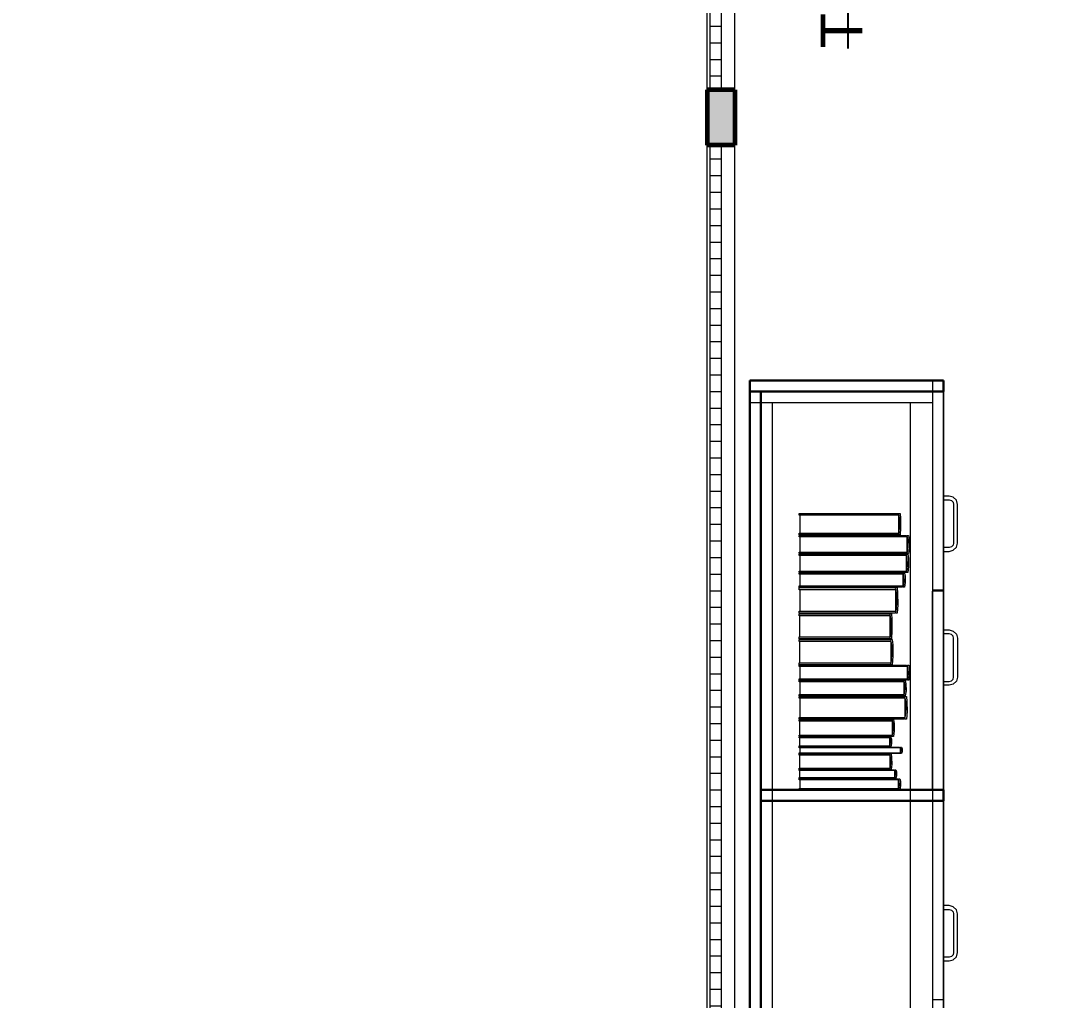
# Model space of a CAD drawing. Header units: inches. Extents: x -19 to 5698, y -728 to 92.
# Drawn here: x 301.754 to 303.631, y 8.08 to 9.85 of the extents above; entities that cross this region are included whole.
import ezdxf

# ---------------------------------------------------------------- set-up
doc = ezdxf.new("R2010")
doc.units = ezdxf.units.IN
doc.header["$MEASUREMENT"] = 0
doc.set_wipeout_variables(frame=1)
doc.linetypes.add('Wipeout_Contour', pattern=[1, 0, -1])
doc.layers.get('0').update_dxf_attribs({"color": 61})
for name, color, linetype in [('02 _ ARQ _ ZON _ Espacio.3D', 7, 'Continuous'), ('Acabado - Muros', 7, 'Continuous'), ('Interior - Mobiliario', 7, 'Continuous'), ('Notas - Etiquetas', 7, 'Continuous')]:
    doc.layers.add(name, color=color, linetype=linetype)
doc.styles.add('Estilo_Generado_4', font='swisse.ttf')
doc.dimstyles.new('Estilo_Generado__8', dxfattribs={"dimtxt": 0.18, "dimasz": 0.0912, "dimexe": 0.18, "dimexo": 0.0625, "dimgap": 0, "dimtad": 0, "dimtih": 1, "dimtoh": 1, "dimdec": 4, "dimzin": 0, "dimdsep": 46, "dimcen": 0.09, "dimadec": 0, "dimazin": 0, "dimtfac": 1, "dimtdec": 4, "dimtmove": 0, "dimatfit": 3, "dimldrblk": 'ARROWHEAD_5', "dimfxl": 1, "dimtolj": 1, "dimtzin": 0, "dimarcsym": 0})
pattern_1 = [(0, (277.50006, 1e-08), (0, 0.03), [])]

# ---------------------------------------------------------------- blocks, each defined once
blk = doc.blocks.new('ARROWHEAD_5')
at = {"linetype": 'Continuous', "lineweight": 0}
blk.add_hatch(color=0, dxfattribs=at).paths.add_polyline_path([(-1, 0.2679), (0, 0), (-1, -0.2679)])
at = {"color": 0, "linetype": 'Continuous', "lineweight": 0}
blk.add_line((0, 0), (-1, 0), dxfattribs=at)

msp = doc.modelspace()

# ---------------------------------------------------------------- linework, layer by layer
at = {"layer": '02 _ ARQ _ ZON _ Espacio.3D', "color": 254, "linetype": 'Continuous', "lineweight": 0, "flags": 128}
msp.add_lwpolyline([(285.82, 11.584, 1.006545), (290.9535, 6.4505), (297.3949, 6.4505), (297.3958, 7.7), (297.6258, 7.7), (297.6258, 6.4505), (302.4195, 6.4505), (302.4195, 7.7), (302.995, 7.7), (302.995, 17.35), (301.67, 17.35), (301.67, 16.9001), (301.07, 16.9), (301.07, 16.2999), (300.57, 16.2998), (300.5701, 17.35), (297.5201, 17.35), (297.5201, 26.5963), (285.82, 26.5963), (285.82, 22.7663), (287.07, 22.7663), (287.07, 22.4977), (285.82, 22.4977)], format="xyb", close=True, dxfattribs=at)
msp.add_lwpolyline([(308.07, 16.5), (307.57, 16.5), (307.57, 17.35), (303.045, 17.35), (303.044, 7.7), (306.9526, 7.7), (306.9514, 7.3505), (307.57, 7.3505), (307.57, 8.1), (308.07, 8.1)], dxfattribs=at)
at = {"layer": 'Interior - Mobiliario', "color": 175, "linetype": 'Continuous', "lineweight": 13}
for p, q in [((303.0918, 9.18), (303.4018, 9.18)), ((303.0918, 7.72), (303.0918, 9.18)), ((303.4018, 9.18), (303.4018, 7.72)), ((303.1118, 9.16), (303.3618, 9.16)), ((303.3618, 9.16), (303.4018, 9.16)), ((303.4318, 8.991), (303.4218, 8.991)), ((303.4218, 8.991), (303.4218, 8.984)), ((303.4393, 8.989), (303.4318, 8.991)), ((303.4448, 8.9835), (303.4393, 8.989)), ((303.4218, 8.984), (303.4318, 8.984)), ((303.4318, 8.984), (303.4358, 8.9829)), ((303.4358, 8.9829), (303.4388, 8.98)), ((303.4388, 8.98), (303.4398, 8.976)), ((303.4398, 8.976), (303.4398, 8.906)), ((303.4468, 8.976), (303.4448, 8.9835)), ((303.4468, 8.906), (303.4468, 8.976)), ((303.1605, 8.9566), (303.1605, 8.9597)), ((303.1605, 8.9597), (303.339, 8.9597)), ((303.3412, 8.9566), (303.1605, 8.9566)), ((303.1623, 8.924), (303.1623, 8.9566)), ((303.339, 8.9597), (303.3392, 8.9595)), ((303.3392, 8.9595), (303.3394, 8.9593)), ((303.3394, 8.9593), (303.3397, 8.9591)), ((303.3397, 8.9591), (303.3399, 8.9591)), ((303.3399, 8.9591), (303.3402, 8.9591)), ((303.3402, 8.9591), (303.3404, 8.9592)), ((303.3403, 8.9566), (303.3403, 8.924)), ((303.3404, 8.9592), (303.3407, 8.9593)), ((303.3407, 8.9593), (303.3409, 8.9596)), ((303.3409, 8.9596), (303.341, 8.9597)), ((303.341, 8.9597), (303.343, 8.9597)), ((303.342, 8.9508), (303.3412, 8.9566)), ((303.343, 8.9597), (303.344, 8.9512)), ((303.344, 8.9512), (303.3442, 8.9338)), ((303.3417, 8.9269), (303.3425, 8.9388)), ((303.3425, 8.9388), (303.342, 8.9508)), ((303.3442, 8.9338), (303.343, 8.9209)), ((303.1605, 8.9209), (303.1605, 8.924)), ((303.1605, 8.924), (303.3412, 8.924)), ((303.339, 8.9209), (303.1605, 8.9209)), ((303.1605, 8.9172), (303.1605, 8.9199)), ((303.1605, 8.9199), (303.3542, 8.9199)), ((303.3566, 8.9172), (303.1605, 8.9172)), ((303.1625, 8.8896), (303.1625, 8.9172)), ((303.3391, 8.921), (303.339, 8.9209)), ((303.3393, 8.9212), (303.3391, 8.921)), ((303.3396, 8.9214), (303.3393, 8.9212)), ((303.3399, 8.9215), (303.3396, 8.9214)), ((303.3401, 8.9215), (303.3399, 8.9215)), ((303.3404, 8.9214), (303.3401, 8.9215)), ((303.3406, 8.9213), (303.3404, 8.9214)), ((303.3409, 8.9211), (303.3406, 8.9213)), ((303.341, 8.9209), (303.3409, 8.9211)), ((303.343, 8.9209), (303.341, 8.9209)), ((303.3412, 8.924), (303.3417, 8.9269)), ((303.3542, 8.9199), (303.3544, 8.9197)), ((303.3544, 8.9197), (303.3547, 8.9195)), ((303.3547, 8.9195), (303.3549, 8.9194)), ((303.3549, 8.9194), (303.3552, 8.9193)), ((303.3552, 8.9193), (303.3555, 8.9193)), ((303.3555, 8.9193), (303.3558, 8.9194)), ((303.3556, 8.9172), (303.3556, 8.8896)), ((303.3558, 8.9194), (303.3561, 8.9195)), ((303.3561, 8.9195), (303.3563, 8.9197)), ((303.3563, 8.9197), (303.3564, 8.9199)), ((303.3564, 8.9199), (303.3586, 8.9199)), ((303.3575, 8.9123), (303.3566, 8.9172)), ((303.3586, 8.9199), (303.3597, 8.9126)), ((303.3572, 8.8921), (303.358, 8.9022)), ((303.358, 8.9022), (303.3575, 8.9123)), ((303.3599, 8.8979), (303.3586, 8.887)), ((303.3597, 8.9126), (303.3599, 8.8979)), ((303.4318, 8.898), (303.4218, 8.898)), ((303.4218, 8.898), (303.4218, 8.891)), ((303.4358, 8.8991), (303.4318, 8.898)), ((303.4388, 8.902), (303.4358, 8.8991)), ((303.4398, 8.906), (303.4388, 8.902)), ((303.4393, 8.893), (303.4448, 8.8985)), ((303.4448, 8.8985), (303.4468, 8.906)), ((303.1605, 8.887), (303.1605, 8.8896)), ((303.1605, 8.8896), (303.3566, 8.8896)), ((303.3542, 8.887), (303.1605, 8.887)), ((303.1605, 8.8833), (303.1605, 8.886)), ((303.1605, 8.886), (303.353, 8.886)), ((303.3553, 8.8833), (303.1605, 8.8833)), ((303.1625, 8.8553), (303.1625, 8.8833)), ((303.353, 8.886), (303.3531, 8.8858)), ((303.3531, 8.8858), (303.3534, 8.8856)), ((303.3534, 8.8856), (303.3537, 8.8855)), ((303.3537, 8.8855), (303.3539, 8.8854)), ((303.3539, 8.8854), (303.3542, 8.8854)), ((303.3544, 8.8871), (303.3542, 8.887)), ((303.3542, 8.8854), (303.3545, 8.8855)), ((303.3543, 8.8833), (303.3543, 8.8553)), ((303.3546, 8.8873), (303.3544, 8.8871)), ((303.3545, 8.8855), (303.3548, 8.8857)), ((303.3549, 8.8875), (303.3546, 8.8873)), ((303.3548, 8.8857), (303.355, 8.8859)), ((303.3552, 8.8875), (303.3549, 8.8875)), ((303.355, 8.8859), (303.3551, 8.886)), ((303.3551, 8.886), (303.3573, 8.886)), ((303.3555, 8.8875), (303.3552, 8.8875)), ((303.3562, 8.8783), (303.3553, 8.8833)), ((303.3557, 8.8875), (303.3555, 8.8875)), ((303.356, 8.8873), (303.3557, 8.8875)), ((303.3563, 8.8872), (303.356, 8.8873)), ((303.3567, 8.868), (303.3562, 8.8783)), ((303.3564, 8.887), (303.3563, 8.8872)), ((303.3586, 8.887), (303.3564, 8.887)), ((303.3566, 8.8896), (303.3572, 8.8921)), ((303.3573, 8.886), (303.3584, 8.8787)), ((303.3584, 8.8787), (303.3586, 8.8637)), ((303.4218, 8.891), (303.4318, 8.891)), ((303.4318, 8.891), (303.4393, 8.893)), ((303.3553, 8.8553), (303.3559, 8.8578)), ((303.3559, 8.8578), (303.3567, 8.868)), ((303.3586, 8.8637), (303.3573, 8.8526)), ((303.1605, 8.8526), (303.1605, 8.8553)), ((303.1605, 8.8553), (303.3553, 8.8553)), ((303.353, 8.8526), (303.1605, 8.8526)), ((303.1605, 8.8496), (303.1605, 8.8516)), ((303.1605, 8.8516), (303.3471, 8.8516)), ((303.3493, 8.8496), (303.1605, 8.8496)), ((303.1624, 8.8285), (303.1624, 8.8496)), ((303.3471, 8.8516), (303.3472, 8.8515)), ((303.3472, 8.8515), (303.3475, 8.8513)), ((303.3475, 8.8513), (303.3477, 8.8512)), ((303.3477, 8.8512), (303.348, 8.8512)), ((303.348, 8.8512), (303.3483, 8.8512)), ((303.3483, 8.8512), (303.3486, 8.8512)), ((303.3484, 8.8496), (303.3484, 8.8285)), ((303.3486, 8.8512), (303.3488, 8.8513)), ((303.3488, 8.8513), (303.3491, 8.8515)), ((303.3491, 8.8515), (303.3492, 8.8516)), ((303.3492, 8.8516), (303.3512, 8.8516)), ((303.3502, 8.8458), (303.3493, 8.8496)), ((303.3507, 8.8381), (303.3502, 8.8458)), ((303.3512, 8.8516), (303.3523, 8.8461)), ((303.3523, 8.8461), (303.3525, 8.8349)), ((303.3531, 8.8527), (303.353, 8.8526)), ((303.3533, 8.8529), (303.3531, 8.8527)), ((303.3536, 8.8531), (303.3533, 8.8529)), ((303.3539, 8.8531), (303.3536, 8.8531)), ((303.3542, 8.8531), (303.3539, 8.8531)), ((303.3545, 8.8531), (303.3542, 8.8531)), ((303.3547, 8.853), (303.3545, 8.8531)), ((303.355, 8.8528), (303.3547, 8.853)), ((303.3551, 8.8526), (303.355, 8.8528)), ((303.3573, 8.8526), (303.3551, 8.8526)), ((303.1605, 8.8265), (303.1605, 8.8285)), ((303.1605, 8.8285), (303.3493, 8.8285)), ((303.3471, 8.8265), (303.1605, 8.8265)), ((303.1605, 8.8218), (303.1605, 8.8255)), ((303.1605, 8.8255), (303.3338, 8.8255)), ((303.3359, 8.8218), (303.1605, 8.8218)), ((303.1623, 8.7829), (303.1623, 8.8218)), ((303.3338, 8.8255), (303.3339, 8.8253)), ((303.3339, 8.8253), (303.3342, 8.825)), ((303.3342, 8.825), (303.3344, 8.8248)), ((303.3344, 8.8248), (303.3347, 8.8248)), ((303.3347, 8.8248), (303.3349, 8.8248)), ((303.3349, 8.8248), (303.3352, 8.8249)), ((303.335, 8.8218), (303.335, 8.7829)), ((303.3352, 8.8249), (303.3354, 8.8251)), ((303.3354, 8.8251), (303.3357, 8.8254)), ((303.3357, 8.8254), (303.3358, 8.8255)), ((303.3358, 8.8255), (303.3377, 8.8255)), ((303.3367, 8.8149), (303.3359, 8.8218)), ((303.3377, 8.8255), (303.3386, 8.8154)), ((303.3472, 8.8266), (303.3471, 8.8265)), ((303.3474, 8.8268), (303.3472, 8.8266)), ((303.3477, 8.8269), (303.3474, 8.8268)), ((303.3479, 8.8269), (303.3477, 8.8269)), ((303.3482, 8.8269), (303.3479, 8.8269)), ((303.3485, 8.8269), (303.3482, 8.8269)), ((303.3488, 8.8268), (303.3485, 8.8269)), ((303.349, 8.8267), (303.3488, 8.8268)), ((303.3492, 8.8265), (303.349, 8.8267)), ((303.3512, 8.8265), (303.3492, 8.8265)), ((303.3493, 8.8285), (303.3499, 8.8304)), ((303.3499, 8.8304), (303.3507, 8.8381)), ((303.3525, 8.8349), (303.3512, 8.8265)), ((303.4218, 8.821), (303.4018, 8.821)), ((303.3372, 8.8006), (303.3367, 8.8149)), ((303.3386, 8.8154), (303.3389, 8.7947)), ((303.4218, 8.819), (303.4018, 8.819)), ((303.1605, 8.7792), (303.1605, 8.7829)), ((303.1605, 8.7829), (303.3359, 8.7829)), ((303.3359, 8.7829), (303.3364, 8.7864)), ((303.3364, 8.7864), (303.3372, 8.8006)), ((303.3389, 8.7947), (303.3377, 8.7792)), ((303.3338, 8.7792), (303.1605, 8.7792)), ((303.1605, 8.7746), (303.1605, 8.7782)), ((303.1605, 8.7782), (303.3237, 8.7782)), ((303.3257, 8.7746), (303.1605, 8.7746)), ((303.1622, 8.7366), (303.1622, 8.7746)), ((303.3237, 8.7782), (303.3239, 8.778)), ((303.3239, 8.778), (303.3241, 8.7777)), ((303.3241, 8.7777), (303.3243, 8.7775)), ((303.3243, 8.7775), (303.3246, 8.7775)), ((303.3246, 8.7775), (303.3248, 8.7775)), ((303.3248, 8.7775), (303.3251, 8.7776)), ((303.3249, 8.7746), (303.3249, 8.7366)), ((303.3251, 8.7776), (303.3253, 8.7778)), ((303.3253, 8.7778), (303.3255, 8.778)), ((303.3255, 8.778), (303.3256, 8.7782)), ((303.3256, 8.7782), (303.3274, 8.7782)), ((303.3265, 8.7678), (303.3257, 8.7746)), ((303.3269, 8.7539), (303.3265, 8.7678)), ((303.3274, 8.7782), (303.3283, 8.7683)), ((303.3283, 8.7683), (303.3285, 8.748)), ((303.3339, 8.7794), (303.3338, 8.7792)), ((303.3341, 8.7797), (303.3339, 8.7794)), ((303.3344, 8.7799), (303.3341, 8.7797)), ((303.3346, 8.78), (303.3344, 8.7799)), ((303.3349, 8.78), (303.3346, 8.78)), ((303.3351, 8.7799), (303.3349, 8.78)), ((303.3354, 8.7797), (303.3351, 8.7799)), ((303.3356, 8.7795), (303.3354, 8.7797)), ((303.3358, 8.7792), (303.3356, 8.7795)), ((303.3377, 8.7792), (303.3358, 8.7792)), ((303.3262, 8.74), (303.3269, 8.7539)), ((303.3285, 8.748), (303.3274, 8.7329)), ((303.4218, 8.749), (303.4318, 8.749)), ((303.4218, 8.742), (303.4218, 8.749)), ((303.4318, 8.749), (303.4393, 8.747)), ((303.4393, 8.747), (303.4448, 8.7415)), ((303.1605, 8.7329), (303.1605, 8.7366)), ((303.1605, 8.7366), (303.3257, 8.7366)), ((303.3237, 8.7329), (303.1605, 8.7329)), ((303.1605, 8.7283), (303.1605, 8.7319)), ((303.1605, 8.7319), (303.3253, 8.7319)), ((303.3273, 8.7283), (303.1605, 8.7283)), ((303.1622, 8.6899), (303.1622, 8.7283)), ((303.3238, 8.7331), (303.3237, 8.7329)), ((303.324, 8.7334), (303.3238, 8.7331)), ((303.3243, 8.7336), (303.324, 8.7334)), ((303.3245, 8.7337), (303.3243, 8.7336)), ((303.3248, 8.7337), (303.3245, 8.7337)), ((303.325, 8.7336), (303.3248, 8.7337)), ((303.3252, 8.7334), (303.325, 8.7336)), ((303.3255, 8.7332), (303.3252, 8.7334)), ((303.3253, 8.7319), (303.3254, 8.7317)), ((303.3254, 8.7317), (303.3256, 8.7314)), ((303.3256, 8.7329), (303.3255, 8.7332)), ((303.3274, 8.7329), (303.3256, 8.7329)), ((303.3256, 8.7314), (303.3259, 8.7313)), ((303.3257, 8.7366), (303.3262, 8.74)), ((303.3259, 8.7313), (303.3261, 8.7312)), ((303.3261, 8.7312), (303.3264, 8.7312)), ((303.3264, 8.7312), (303.3266, 8.7313)), ((303.3264, 8.7283), (303.3264, 8.6899)), ((303.3266, 8.7313), (303.3268, 8.7315)), ((303.3268, 8.7315), (303.3271, 8.7318)), ((303.3271, 8.7318), (303.3271, 8.7319)), ((303.3271, 8.7319), (303.329, 8.7319)), ((303.3281, 8.7214), (303.3273, 8.7283)), ((303.329, 8.7319), (303.3299, 8.7219)), ((303.4318, 8.742), (303.4218, 8.742)), ((303.4358, 8.7409), (303.4318, 8.742)), ((303.4388, 8.738), (303.4358, 8.7409)), ((303.4398, 8.734), (303.4388, 8.738)), ((303.4398, 8.664), (303.4398, 8.734)), ((303.4448, 8.7415), (303.4468, 8.734)), ((303.4468, 8.734), (303.4468, 8.664)), ((303.3278, 8.6933), (303.3285, 8.7074)), ((303.3285, 8.7074), (303.3281, 8.7214)), ((303.3299, 8.7219), (303.3301, 8.7015)), ((303.1605, 8.6862), (303.1605, 8.6899)), ((303.1605, 8.6899), (303.3273, 8.6899)), ((303.3273, 8.6899), (303.3278, 8.6933)), ((303.3301, 8.7015), (303.329, 8.6862)), ((303.3253, 8.6862), (303.1605, 8.6862)), ((303.1605, 8.6831), (303.1605, 8.6852)), ((303.1605, 8.6852), (303.3547, 8.6852)), ((303.3571, 8.6831), (303.1605, 8.6831)), ((303.1625, 8.6608), (303.1625, 8.6831)), ((303.3254, 8.6864), (303.3253, 8.6862)), ((303.3256, 8.6867), (303.3254, 8.6864)), ((303.3258, 8.6869), (303.3256, 8.6867)), ((303.3261, 8.687), (303.3258, 8.6869)), ((303.3263, 8.687), (303.3261, 8.687)), ((303.3266, 8.6869), (303.3263, 8.687)), ((303.3268, 8.6867), (303.3266, 8.6869)), ((303.327, 8.6865), (303.3268, 8.6867)), ((303.3271, 8.6862), (303.327, 8.6865)), ((303.329, 8.6862), (303.3271, 8.6862)), ((303.3547, 8.6852), (303.3549, 8.6851)), ((303.3549, 8.6851), (303.3551, 8.6849)), ((303.3551, 8.6849), (303.3554, 8.6848)), ((303.3554, 8.6848), (303.3557, 8.6848)), ((303.3557, 8.6848), (303.356, 8.6848)), ((303.356, 8.6848), (303.3563, 8.6848)), ((303.3561, 8.6831), (303.3561, 8.6608)), ((303.3563, 8.6848), (303.3565, 8.6849)), ((303.3565, 8.6849), (303.3568, 8.6851)), ((303.3568, 8.6851), (303.3569, 8.6852)), ((303.3569, 8.6852), (303.3591, 8.6852)), ((303.358, 8.6791), (303.3571, 8.6831)), ((303.3577, 8.6628), (303.3585, 8.6709)), ((303.3585, 8.6709), (303.358, 8.6791)), ((303.3591, 8.6852), (303.3601, 8.6794)), ((303.3601, 8.6794), (303.3604, 8.6675)), ((303.1605, 8.6586), (303.1605, 8.6608)), ((303.1605, 8.6608), (303.3571, 8.6608)), ((303.3547, 8.6586), (303.1605, 8.6586)), ((303.1605, 8.6554), (303.1605, 8.6576)), ((303.1605, 8.6576), (303.3484, 8.6576)), ((303.3507, 8.6554), (303.1605, 8.6554)), ((303.1624, 8.6322), (303.1624, 8.6554)), ((303.3484, 8.6576), (303.3486, 8.6575)), ((303.3486, 8.6575), (303.3488, 8.6573)), ((303.3488, 8.6573), (303.3491, 8.6572)), ((303.3491, 8.6572), (303.3494, 8.6572)), ((303.3494, 8.6572), (303.3497, 8.6572)), ((303.3497, 8.6572), (303.3499, 8.6572)), ((303.3498, 8.6554), (303.3498, 8.6322)), ((303.3499, 8.6572), (303.3502, 8.6574)), ((303.3502, 8.6574), (303.3504, 8.6575)), ((303.3504, 8.6575), (303.3506, 8.6576)), ((303.3506, 8.6576), (303.3526, 8.6576)), ((303.3516, 8.6513), (303.3507, 8.6554)), ((303.3521, 8.6428), (303.3516, 8.6513)), ((303.3526, 8.6576), (303.3537, 8.6516)), ((303.3537, 8.6516), (303.3539, 8.6392)), ((303.3548, 8.6587), (303.3547, 8.6586)), ((303.3551, 8.6589), (303.3548, 8.6587)), ((303.3553, 8.659), (303.3551, 8.6589)), ((303.3556, 8.6591), (303.3553, 8.659)), ((303.3559, 8.6591), (303.3556, 8.6591)), ((303.3562, 8.659), (303.3559, 8.6591)), ((303.3565, 8.6589), (303.3562, 8.659)), ((303.3567, 8.6588), (303.3565, 8.6589)), ((303.3569, 8.6586), (303.3567, 8.6588)), ((303.3591, 8.6586), (303.3569, 8.6586)), ((303.3571, 8.6608), (303.3577, 8.6628)), ((303.3604, 8.6675), (303.3591, 8.6586)), ((303.4218, 8.656), (303.4318, 8.656)), ((303.4218, 8.649), (303.4218, 8.656)), ((303.4318, 8.656), (303.4358, 8.6571)), ((303.4393, 8.651), (303.4318, 8.649)), ((303.4358, 8.6571), (303.4388, 8.66)), ((303.4388, 8.66), (303.4398, 8.664)), ((303.4448, 8.6565), (303.4393, 8.651)), ((303.4468, 8.664), (303.4448, 8.6565)), ((303.1605, 8.63), (303.1605, 8.6322)), ((303.1605, 8.6322), (303.3507, 8.6322)), ((303.3507, 8.6322), (303.3513, 8.6343)), ((303.3513, 8.6343), (303.3521, 8.6428)), ((303.3539, 8.6392), (303.3526, 8.63)), ((303.4318, 8.649), (303.4218, 8.649)), ((303.3484, 8.63), (303.1605, 8.63)), ((303.1605, 8.6257), (303.1605, 8.629)), ((303.1605, 8.629), (303.3502, 8.629)), ((303.3525, 8.6257), (303.1605, 8.6257)), ((303.1624, 8.5911), (303.1624, 8.6257)), ((303.3485, 8.6301), (303.3484, 8.63)), ((303.3488, 8.6302), (303.3485, 8.6301)), ((303.349, 8.6304), (303.3488, 8.6302)), ((303.3493, 8.6304), (303.349, 8.6304)), ((303.3496, 8.6304), (303.3493, 8.6304)), ((303.3499, 8.6304), (303.3496, 8.6304)), ((303.3501, 8.6303), (303.3499, 8.6304)), ((303.3504, 8.6301), (303.3501, 8.6303)), ((303.3502, 8.629), (303.3504, 8.6288)), ((303.3506, 8.63), (303.3504, 8.6301)), ((303.3504, 8.6288), (303.3506, 8.6285)), ((303.3526, 8.63), (303.3506, 8.63)), ((303.3506, 8.6285), (303.3509, 8.6284)), ((303.3509, 8.6284), (303.3512, 8.6283)), ((303.3512, 8.6283), (303.3515, 8.6283)), ((303.3515, 8.6283), (303.3518, 8.6284)), ((303.3516, 8.6257), (303.3516, 8.5911)), ((303.3518, 8.6284), (303.352, 8.6286)), ((303.352, 8.6286), (303.3523, 8.6288)), ((303.3523, 8.6288), (303.3524, 8.629)), ((303.3524, 8.629), (303.3545, 8.629)), ((303.3534, 8.6195), (303.3525, 8.6257)), ((303.3539, 8.6069), (303.3534, 8.6195)), ((303.3545, 8.629), (303.3555, 8.6199)), ((303.3555, 8.6199), (303.3558, 8.6016)), ((303.3531, 8.5942), (303.3539, 8.6069)), ((303.3558, 8.6016), (303.3545, 8.5878)), ((303.1605, 8.5878), (303.1605, 8.5911)), ((303.1605, 8.5911), (303.3525, 8.5911)), ((303.3502, 8.5878), (303.1605, 8.5878)), ((303.1605, 8.5844), (303.1605, 8.5868)), ((303.1605, 8.5868), (303.3276, 8.5868)), ((303.3297, 8.5844), (303.1605, 8.5844)), ((303.1622, 8.5588), (303.1622, 8.5844)), ((303.3276, 8.5868), (303.3278, 8.5867)), ((303.3278, 8.5867), (303.328, 8.5865)), ((303.328, 8.5865), (303.3282, 8.5864)), ((303.3282, 8.5864), (303.3285, 8.5863)), ((303.3285, 8.5863), (303.3287, 8.5863)), ((303.3287, 8.5863), (303.329, 8.5864)), ((303.3288, 8.5844), (303.3288, 8.5588)), ((303.329, 8.5864), (303.3292, 8.5865)), ((303.3292, 8.5865), (303.3294, 8.5867)), ((303.3294, 8.5867), (303.3295, 8.5868)), ((303.3295, 8.5868), (303.3314, 8.5868)), ((303.3305, 8.5798), (303.3297, 8.5844)), ((303.3309, 8.5704), (303.3305, 8.5798)), ((303.3314, 8.5868), (303.3323, 8.5801)), ((303.3323, 8.5801), (303.3325, 8.5665)), ((303.3503, 8.588), (303.3502, 8.5878)), ((303.3506, 8.5882), (303.3503, 8.588)), ((303.3508, 8.5884), (303.3506, 8.5882)), ((303.3511, 8.5885), (303.3508, 8.5884)), ((303.3514, 8.5885), (303.3511, 8.5885)), ((303.3517, 8.5884), (303.3514, 8.5885)), ((303.352, 8.5883), (303.3517, 8.5884)), ((303.3522, 8.5881), (303.352, 8.5883)), ((303.3524, 8.5878), (303.3522, 8.5881)), ((303.3545, 8.5878), (303.3524, 8.5878)), ((303.3525, 8.5911), (303.3531, 8.5942)), ((303.1605, 8.5563), (303.1605, 8.5588)), ((303.1605, 8.5588), (303.3297, 8.5588)), ((303.3297, 8.5588), (303.3302, 8.5611)), ((303.3302, 8.5611), (303.3309, 8.5704)), ((303.3325, 8.5665), (303.3314, 8.5563)), ((303.3276, 8.5563), (303.1605, 8.5563)), ((303.1605, 8.5539), (303.1605, 8.5553)), ((303.1605, 8.5553), (303.3229, 8.5553)), ((303.3248, 8.5539), (303.1605, 8.5539)), ((303.1605, 8.538), (303.1605, 8.5394)), ((303.1605, 8.5394), (303.3248, 8.5394)), ((303.1621, 8.5394), (303.1621, 8.5539)), ((303.3229, 8.5553), (303.323, 8.5552)), ((303.323, 8.5552), (303.3232, 8.5551)), ((303.3232, 8.5551), (303.3234, 8.5551)), ((303.3234, 8.5551), (303.3237, 8.555)), ((303.3239, 8.5383), (303.3236, 8.5383)), ((303.3237, 8.555), (303.3239, 8.555)), ((303.3239, 8.555), (303.3242, 8.5551)), ((303.3241, 8.5382), (303.3239, 8.5383)), ((303.324, 8.5539), (303.324, 8.5394)), ((303.3242, 8.5551), (303.3244, 8.5552)), ((303.3244, 8.5552), (303.3246, 8.5553)), ((303.3246, 8.5553), (303.3247, 8.5553)), ((303.3247, 8.5553), (303.3265, 8.5553)), ((303.3256, 8.5513), (303.3248, 8.5539)), ((303.3248, 8.5394), (303.3253, 8.5407)), ((303.3253, 8.5407), (303.326, 8.546)), ((303.326, 8.546), (303.3256, 8.5513)), ((303.3265, 8.5553), (303.3274, 8.5515)), ((303.3276, 8.5438), (303.3265, 8.538)), ((303.3274, 8.5515), (303.3276, 8.5438)), ((303.3277, 8.5564), (303.3276, 8.5563)), ((303.3279, 8.5566), (303.3277, 8.5564)), ((303.3282, 8.5568), (303.3279, 8.5566)), ((303.3284, 8.5568), (303.3282, 8.5568)), ((303.3287, 8.5568), (303.3284, 8.5568)), ((303.3289, 8.5568), (303.3287, 8.5568)), ((303.3292, 8.5567), (303.3289, 8.5568)), ((303.3294, 8.5565), (303.3292, 8.5567)), ((303.3295, 8.5563), (303.3294, 8.5565)), ((303.3314, 8.5563), (303.3295, 8.5563)), ((303.3229, 8.538), (303.1605, 8.538)), ((303.1605, 8.5361), (303.1605, 8.537)), ((303.1605, 8.537), (303.3418, 8.537)), ((303.344, 8.5361), (303.1605, 8.5361)), ((303.1605, 8.526), (303.1605, 8.5268)), ((303.1605, 8.5268), (303.344, 8.5268)), ((303.3418, 8.526), (303.1605, 8.526)), ((303.1605, 8.5227), (303.1605, 8.525)), ((303.1605, 8.525), (303.3233, 8.525)), ((303.3253, 8.5227), (303.1605, 8.5227)), ((303.1622, 8.4993), (303.1622, 8.5227)), ((303.1623, 8.5268), (303.1623, 8.5361)), ((303.323, 8.538), (303.3229, 8.538)), ((303.3232, 8.5381), (303.323, 8.538)), ((303.3234, 8.5382), (303.3232, 8.5381)), ((303.3233, 8.525), (303.3234, 8.5248)), ((303.3236, 8.5383), (303.3234, 8.5382)), ((303.3234, 8.5248), (303.3237, 8.5246)), ((303.3237, 8.5246), (303.3239, 8.5245)), ((303.3239, 8.5245), (303.3241, 8.5245)), ((303.3243, 8.5382), (303.3241, 8.5382)), ((303.3241, 8.5245), (303.3244, 8.5245)), ((303.3246, 8.5381), (303.3243, 8.5382)), ((303.3244, 8.5245), (303.3246, 8.5246)), ((303.3245, 8.5227), (303.3245, 8.4993)), ((303.3247, 8.538), (303.3246, 8.5381)), ((303.3246, 8.5246), (303.3249, 8.5247)), ((303.3265, 8.538), (303.3247, 8.538)), ((303.3249, 8.5247), (303.3251, 8.5248)), ((303.3251, 8.5248), (303.3252, 8.525)), ((303.3252, 8.525), (303.327, 8.525)), ((303.3261, 8.5185), (303.3253, 8.5227)), ((303.327, 8.525), (303.3279, 8.5188)), ((303.3418, 8.537), (303.342, 8.5369)), ((303.3419, 8.526), (303.3418, 8.526)), ((303.3422, 8.5261), (303.3419, 8.526)), ((303.342, 8.5369), (303.3422, 8.5368)), ((303.3422, 8.5368), (303.3425, 8.5368)), ((303.3424, 8.5261), (303.3422, 8.5261)), ((303.3427, 8.5261), (303.3424, 8.5261)), ((303.3425, 8.5368), (303.3427, 8.5368)), ((303.3427, 8.5368), (303.343, 8.5368)), ((303.343, 8.5261), (303.3427, 8.5261)), ((303.343, 8.5368), (303.3433, 8.5368)), ((303.3432, 8.5261), (303.343, 8.5261)), ((303.3431, 8.5361), (303.3431, 8.5268)), ((303.3435, 8.5261), (303.3432, 8.5261)), ((303.3433, 8.5368), (303.3435, 8.5369)), ((303.3435, 8.5369), (303.3438, 8.5369)), ((303.3437, 8.526), (303.3435, 8.5261)), ((303.3439, 8.526), (303.3437, 8.526)), ((303.3438, 8.5369), (303.3439, 8.537)), ((303.3439, 8.537), (303.3459, 8.537)), ((303.3459, 8.526), (303.3439, 8.526)), ((303.3449, 8.5344), (303.344, 8.5361)), ((303.344, 8.5268), (303.3446, 8.5277)), ((303.3446, 8.5277), (303.3454, 8.531)), ((303.3454, 8.531), (303.3449, 8.5344)), ((303.3459, 8.537), (303.3469, 8.5346)), ((303.3471, 8.5296), (303.3459, 8.526)), ((303.3469, 8.5346), (303.3471, 8.5296)), ((303.3253, 8.4993), (303.3258, 8.5014)), ((303.3258, 8.5014), (303.3265, 8.51)), ((303.3265, 8.51), (303.3261, 8.5185)), ((303.3281, 8.5064), (303.327, 8.4971)), ((303.3279, 8.5188), (303.3281, 8.5064)), ((303.1605, 8.4971), (303.1605, 8.4993)), ((303.1605, 8.4993), (303.3253, 8.4993)), ((303.3233, 8.4971), (303.1605, 8.4971)), ((303.1605, 8.4949), (303.1605, 8.4961)), ((303.1605, 8.4961), (303.3318, 8.4961)), ((303.3339, 8.4949), (303.1605, 8.4949)), ((303.1605, 8.4809), (303.1605, 8.4822)), ((303.1605, 8.4822), (303.3339, 8.4822)), ((303.1622, 8.4822), (303.1622, 8.4949)), ((303.3234, 8.4972), (303.3233, 8.4971)), ((303.3236, 8.4974), (303.3234, 8.4972)), ((303.3238, 8.4975), (303.3236, 8.4974)), ((303.3241, 8.4975), (303.3238, 8.4975)), ((303.3243, 8.4975), (303.3241, 8.4975)), ((303.3246, 8.4975), (303.3243, 8.4975)), ((303.3248, 8.4974), (303.3246, 8.4975)), ((303.325, 8.4972), (303.3248, 8.4974)), ((303.3252, 8.4971), (303.325, 8.4972)), ((303.327, 8.4971), (303.3252, 8.4971)), ((303.3318, 8.4961), (303.3319, 8.496)), ((303.3319, 8.496), (303.3322, 8.4959)), ((303.3322, 8.4959), (303.3324, 8.4958)), ((303.3324, 8.4958), (303.3327, 8.4958)), ((303.3327, 8.4958), (303.3329, 8.4958)), ((303.3329, 8.4958), (303.3332, 8.4959)), ((303.333, 8.4949), (303.333, 8.4822)), ((303.3332, 8.4959), (303.3334, 8.4959)), ((303.3334, 8.4959), (303.3336, 8.496)), ((303.3336, 8.496), (303.3337, 8.4961)), ((303.3337, 8.4961), (303.3356, 8.4961)), ((303.3347, 8.4926), (303.3339, 8.4949)), ((303.3339, 8.4822), (303.3344, 8.4833)), ((303.3344, 8.4833), (303.3351, 8.4879)), ((303.3351, 8.4879), (303.3347, 8.4926)), ((303.3356, 8.4961), (303.3366, 8.4928)), ((303.3368, 8.486), (303.3356, 8.4809)), ((303.3366, 8.4928), (303.3368, 8.486)), ((303.3318, 8.4809), (303.1605, 8.4809)), ((303.1605, 8.4784), (303.1605, 8.4799)), ((303.1605, 8.4799), (303.3387, 8.4799)), ((303.3408, 8.4784), (303.1605, 8.4784)), ((303.3319, 8.481), (303.3318, 8.4809)), ((303.3321, 8.4811), (303.3319, 8.481)), ((303.3324, 8.4812), (303.3321, 8.4811)), ((303.3326, 8.4812), (303.3324, 8.4812)), ((303.3329, 8.4812), (303.3326, 8.4812)), ((303.3331, 8.4812), (303.3329, 8.4812)), ((303.3334, 8.4811), (303.3331, 8.4812)), ((303.3336, 8.481), (303.3334, 8.4811)), ((303.3337, 8.4809), (303.3336, 8.481)), ((303.3356, 8.4809), (303.3337, 8.4809)), ((303.3387, 8.4799), (303.3388, 8.4798)), ((303.3388, 8.4798), (303.3391, 8.4797)), ((303.3391, 8.4797), (303.3393, 8.4797)), ((303.3393, 8.4797), (303.3396, 8.4796)), ((303.3396, 8.4796), (303.3398, 8.4796)), ((303.3398, 8.4796), (303.3401, 8.4797)), ((303.3401, 8.4797), (303.3404, 8.4798)), ((303.3404, 8.4798), (303.3406, 8.4799)), ((303.3406, 8.4799), (303.3407, 8.4799)), ((303.3407, 8.4799), (303.3427, 8.4799)), ((303.3417, 8.4756), (303.3408, 8.4784)), ((303.3421, 8.4698), (303.3417, 8.4756)), ((303.3427, 8.4799), (303.3437, 8.4758)), ((303.4318, 8.251), (303.4218, 8.251)), ((303.4218, 8.251), (303.4218, 8.244)), ((303.4218, 8.244), (303.4318, 8.244)), ((303.4393, 8.249), (303.4318, 8.251)), ((303.4318, 8.244), (303.4358, 8.2429)), ((303.4358, 8.2429), (303.4388, 8.24)), ((303.4388, 8.24), (303.4398, 8.236)), ((303.4448, 8.2435), (303.4393, 8.249)), ((303.4468, 8.236), (303.4448, 8.2435)), ((303.4398, 8.236), (303.4398, 8.166)), ((303.4468, 8.166), (303.4468, 8.236)), ((303.4398, 8.166), (303.4388, 8.162)), ((303.4448, 8.1585), (303.4468, 8.166)), ((303.4318, 8.158), (303.4218, 8.158)), ((303.4218, 8.158), (303.4218, 8.151)), ((303.4218, 8.151), (303.4318, 8.151)), ((303.4358, 8.1591), (303.4318, 8.158)), ((303.4318, 8.151), (303.4393, 8.153)), ((303.4388, 8.162), (303.4358, 8.1591)), ((303.4393, 8.153), (303.4448, 8.1585)), ((303.4218, 8.081), (303.4018, 8.081))]:
    msp.add_line(p, q, dxfattribs=at)

# ---------------------------------------------------------------- texts
at = {"layer": 'Notas - Etiquetas', "color": 171, "linetype": 'Continuous', "lineweight": 13, "insert": (303.2485, 9.7998), "char_height": 0.075, "attachment_point": 4, "rotation": 90, "style": 'Estilo_Generado_4'}
msp.add_mtext('\\A1;{\\pql;\\fSwis721 Ex BT|b0|i0|c0|p34;TABIQUERIA FIJA 2 (VER DETALLE)\\fSwis721 Ex BT|b0|i0|c0|p34; }', dxfattribs=at)

# ---------------------------------------------------------------- next in the draw order: wipeouts: each hides what was drawn before it
at = {"color": 254, "linetype": 'Wipeout_Contour', "lineweight": 0, "ltscale": 9751.794141}
msp.add_wipeout([(303.4218, 8.46), (303.0918, 8.46), (303.0918, 8.44), (303.4218, 8.44)], dxfattribs=at).dxf.layer = 'Interior - Mobiliario'

# ---------------------------------------------------------------- next in the draw order: linework, layer by layer
at = {"layer": 'Interior - Mobiliario', "color": 175, "linetype": 'Continuous', "lineweight": 13}
for p, q in [((303.1118, 9.16), (303.1118, 7.74)), ((303.3618, 7.74), (303.3618, 9.16)), ((303.4018, 9.16), (303.4018, 7.74)), ((303.4018, 8.46), (303.4018, 8.819)), ((303.4218, 8.46), (303.4218, 8.819)), ((303.1623, 8.4625), (303.1623, 8.4784)), ((303.3399, 8.4784), (303.3399, 8.4625)), ((303.3408, 8.4625), (303.3414, 8.464)), ((303.3414, 8.464), (303.3421, 8.4698)), ((303.3439, 8.4673), (303.3427, 8.461)), ((303.3437, 8.4758), (303.3439, 8.4673)), ((303.0918, 8.46), (303.4218, 8.46)), ((303.0918, 8.44), (303.0918, 8.46)), ((303.1605, 8.461), (303.1605, 8.4625)), ((303.1605, 8.4625), (303.3408, 8.4625)), ((303.3387, 8.461), (303.1605, 8.461)), ((303.3388, 8.4611), (303.3387, 8.461)), ((303.339, 8.4612), (303.3388, 8.4611)), ((303.3393, 8.4613), (303.339, 8.4612)), ((303.3395, 8.4613), (303.3393, 8.4613)), ((303.3398, 8.4613), (303.3395, 8.4613)), ((303.34, 8.4613), (303.3398, 8.4613)), ((303.3403, 8.4612), (303.34, 8.4613)), ((303.3405, 8.4611), (303.3403, 8.4612)), ((303.3407, 8.461), (303.3405, 8.4611)), ((303.3427, 8.461), (303.3407, 8.461)), ((303.4218, 8.46), (303.4018, 8.46)), ((303.4218, 8.46), (303.4218, 8.44)), ((303.4218, 8.46), (303.4218, 8.44)), ((303.4218, 8.44), (303.0918, 8.44)), ((303.4018, 8.44), (303.4018, 8.081)), ((303.4218, 8.44), (303.4018, 8.44)), ((303.4218, 8.44), (303.4218, 8.081))]:
    msp.add_line(p, q, dxfattribs=at)
at = {"layer": 'Interior - Mobiliario', "color": 175, "linetype": 'Continuous', "lineweight": 30}
for p, q in [((303.0918, 8.44), (303.0918, 8.46)), ((303.4218, 8.46), (303.0918, 8.46)), ((303.4218, 8.44), (303.4218, 8.46)), ((303.4218, 8.44), (303.0918, 8.44))]:
    msp.add_line(p, q, dxfattribs=at)

# ---------------------------------------------------------------- next in the draw order: wipeouts: each hides what was drawn before it
at = {"color": 254, "linetype": 'Wipeout_Contour', "lineweight": 0, "ltscale": 9751.094581}
msp.add_wipeout([(303.0918, 9.18), (303.0718, 9.18), (303.0718, 7.72), (303.0918, 7.72)], dxfattribs=at).dxf.layer = 'Interior - Mobiliario'

# ---------------------------------------------------------------- next in the draw order: linework, layer by layer
at = {"layer": 'Interior - Mobiliario', "color": 175, "linetype": 'Continuous', "lineweight": 30}
for p, q in [((303.0718, 7.72), (303.0718, 9.18)), ((303.0918, 9.18), (303.0718, 9.18)), ((303.0918, 7.72), (303.0918, 9.18))]:
    msp.add_line(p, q, dxfattribs=at)
at = {"layer": 'Interior - Mobiliario', "color": 175, "linetype": 'Continuous', "lineweight": 13}
for p, q in [((303.0718, 9.18), (303.0918, 9.18)), ((303.0718, 7.72), (303.0718, 9.18)), ((303.0918, 9.18), (303.0918, 7.72)), ((303.0718, 9.16), (303.1118, 9.16)), ((303.0718, 7.74), (303.0718, 9.16)), ((303.0918, 8.46), (303.4218, 8.46)), ((303.0918, 8.44), (303.0918, 8.46)), ((303.4218, 8.44), (303.0918, 8.44))]:
    msp.add_line(p, q, dxfattribs=at)

# ---------------------------------------------------------------- next in the draw order: wipeouts: each hides what was drawn before it
at = {"color": 254, "linetype": 'Wipeout_Contour', "lineweight": 0, "ltscale": 9751.76485}
msp.add_wipeout([(303.4218, 9.2), (303.0718, 9.2), (303.0718, 9.18), (303.4218, 9.18)], dxfattribs=at).dxf.layer = 'Interior - Mobiliario'

# ---------------------------------------------------------------- next in the draw order: linework, layer by layer
at = {"layer": 'Interior - Mobiliario', "color": 175, "linetype": 'Continuous', "lineweight": 30}
for p, q in [((303.0718, 9.18), (303.0718, 9.2)), ((303.4218, 9.2), (303.0718, 9.2)), ((303.4218, 9.18), (303.4218, 9.2)), ((303.4218, 9.18), (303.0718, 9.18))]:
    msp.add_line(p, q, dxfattribs=at)
at = {"layer": 'Interior - Mobiliario', "color": 175, "linetype": 'Continuous', "lineweight": 13}
for p, q in [((303.0718, 9.2), (303.4218, 9.2)), ((303.0718, 9.18), (303.0718, 9.2)), ((303.0718, 9.2), (303.4018, 9.2)), ((303.0718, 9.16), (303.0718, 9.2)), ((303.4218, 9.2), (303.0718, 9.2)), ((303.0718, 9.2), (303.0718, 7.7)), ((303.4018, 9.2), (303.4018, 9.16)), ((303.4218, 9.2), (303.4218, 9.18)), ((303.4218, 7.7), (303.4218, 9.2)), ((303.4218, 9.18), (303.0718, 9.18)), ((303.0718, 9.18), (303.4218, 9.18)), ((303.0718, 7.72), (303.0718, 9.18)), ((303.0918, 9.18), (303.4218, 9.18)), ((303.0918, 7.72), (303.0918, 9.18)), ((303.0918, 9.18), (303.4018, 9.18)), ((303.0918, 7.72), (303.0918, 9.18)), ((303.0918, 9.18), (303.4018, 9.18)), ((303.0918, 7.72), (303.0918, 9.18)), ((303.4018, 9.18), (303.4018, 7.72)), ((303.4018, 9.18), (303.4018, 7.72)), ((303.4018, 9.18), (303.4018, 8.821)), ((303.4218, 9.18), (303.4018, 9.18)), ((303.4218, 9.18), (303.4218, 7.72)), ((303.4218, 9.18), (303.4218, 7.72)), ((303.4218, 9.18), (303.4218, 8.821))]:
    msp.add_line(p, q, dxfattribs=at)

# ---------------------------------------------------------------- next in the draw order: leaders
at = {"layer": 'Notas - Etiquetas', "color": 144, "linetype": 'Continuous', "lineweight": 13, "annotation_type": 0, "has_hookline": 1, "hookline_direction": 1, "text_width": 1.9482, "horizontal_direction": (0, 1, 0)}
msp.add_leader([(303.0097, 12.525), (303.2485, 12.1779), (303.2485, 9.7998)], dimstyle='Estilo_Generado__8', dxfattribs=at)

# ---------------------------------------------------------------- next in the draw order: wipeouts: each hides what was drawn before it
at = {"color": 254, "linetype": 'Wipeout_Contour', "lineweight": 0, "ltscale": 14626.035725}
msp.add_wipeout([(302.9947, 11.8584), (302.9947, 9.7249), (303.0447, 9.7249), (303.0447, 11.8749), (303.0277, 11.8749), (303.0277, 11.8584)], dxfattribs=at).dxf.layer = 'Acabado - Muros'
at = {"color": 254, "linetype": 'Wipeout_Contour', "lineweight": 0, "ltscale": 9750.850016}
msp.add_wipeout([(302.9947, 7.8), (303.0447, 7.8), (303.0447, 9.6249), (302.9947, 9.6249)], dxfattribs=at).dxf.layer = 'Acabado - Muros'

# ---------------------------------------------------------------- next in the draw order: linework, layer by layer
at = {"layer": 'Acabado - Muros', "color": 7, "linetype": 'Continuous', "lineweight": 60}
msp.add_line((303.0447, 9.7249), (303.0447, 9.6249), dxfattribs=at)
at = {"layer": 'Acabado - Muros', "color": 251, "linetype": 'Continuous', "lineweight": 13, "flags": 128}
for points in [[(303.0447, 9.7249), (303.0447, 11.8749), (303.0447, 14.0249)], [(302.9947, 9.7249), (302.9947, 11.8584)], [(302.9947, 7.8), (302.9947, 9.6249)], [(303.0447, 7.8), (303.0447, 9.6249)]]:
    msp.add_lwpolyline(points, dxfattribs=at)

# ---------------------------------------------------------------- next in the draw order: wipeouts: each hides what was drawn before it
at = {"color": 254, "linetype": 'Wipeout_Contour', "lineweight": 0, "ltscale": 9750.843535}
msp.add_wipeout([(302.9997, 11.8584), (302.9997, 9.7249), (303.0197, 9.7249), (303.0197, 11.8584)], dxfattribs=at).dxf.layer = 'Acabado - Muros'
at = {"color": 254, "linetype": 'Wipeout_Contour', "lineweight": 0, "ltscale": 9750.810017}
msp.add_wipeout([(302.9997, 9.6249), (302.9997, 7.8), (303.0197, 7.8), (303.0197, 9.6249)], dxfattribs=at).dxf.layer = 'Acabado - Muros'

# ---------------------------------------------------------------- next in the draw order: hatches: boundary and pattern name
at = {"layer": 'Acabado - Muros', "linetype": 'Continuous', "lineweight": 0}
h = msp.add_hatch(dxfattribs=at)
h.set_pattern_fill('CONTRACHAPADO_0002', color=254, style=0, pattern_type=2)
h.set_pattern_definition(pattern_1)
h.paths.add_polyline_path([(302.9997, 11.8584), (302.9997, 9.7249), (303.0197, 9.7249), (303.0197, 11.8584)])
msp.add_hatch(color=254, dxfattribs=at).paths.add_polyline_path([(303.0447, 9.7249), (302.9947, 9.7249), (302.9947, 9.6249), (303.0447, 9.6249)])
h = msp.add_hatch(dxfattribs=at)
h.set_pattern_fill('CONTRACHAPADO_0002', color=254, style=0, pattern_type=2)
h.set_pattern_definition(pattern_1)
h.paths.add_polyline_path([(302.9997, 9.6249), (302.9997, 7.8), (303.0197, 7.8), (303.0197, 9.6249)])

# ---------------------------------------------------------------- next in the draw order: linework, layer by layer
at = {"layer": 'Acabado - Muros', "color": 7, "linetype": 'Continuous', "lineweight": 60}
for p, q in [((302.9947, 9.7249), (302.9947, 9.6249)), ((303.0447, 9.7249), (302.9947, 9.7249)), ((303.0447, 9.6249), (302.9947, 9.6249))]:
    msp.add_line(p, q, dxfattribs=at)
at = {"layer": 'Acabado - Muros', "color": 7, "linetype": 'Continuous', "lineweight": 13, "flags": 128}
for points in [[(302.9997, 11.8584), (303.0197, 11.8584), (303.0197, 9.7249), (302.9997, 9.7249)], [(302.9997, 9.6249), (303.0197, 9.6249), (303.0197, 7.8), (302.9997, 7.8)]]:
    msp.add_lwpolyline(points, close=True, dxfattribs=at)

doc.saveas('drawing.dxf')
